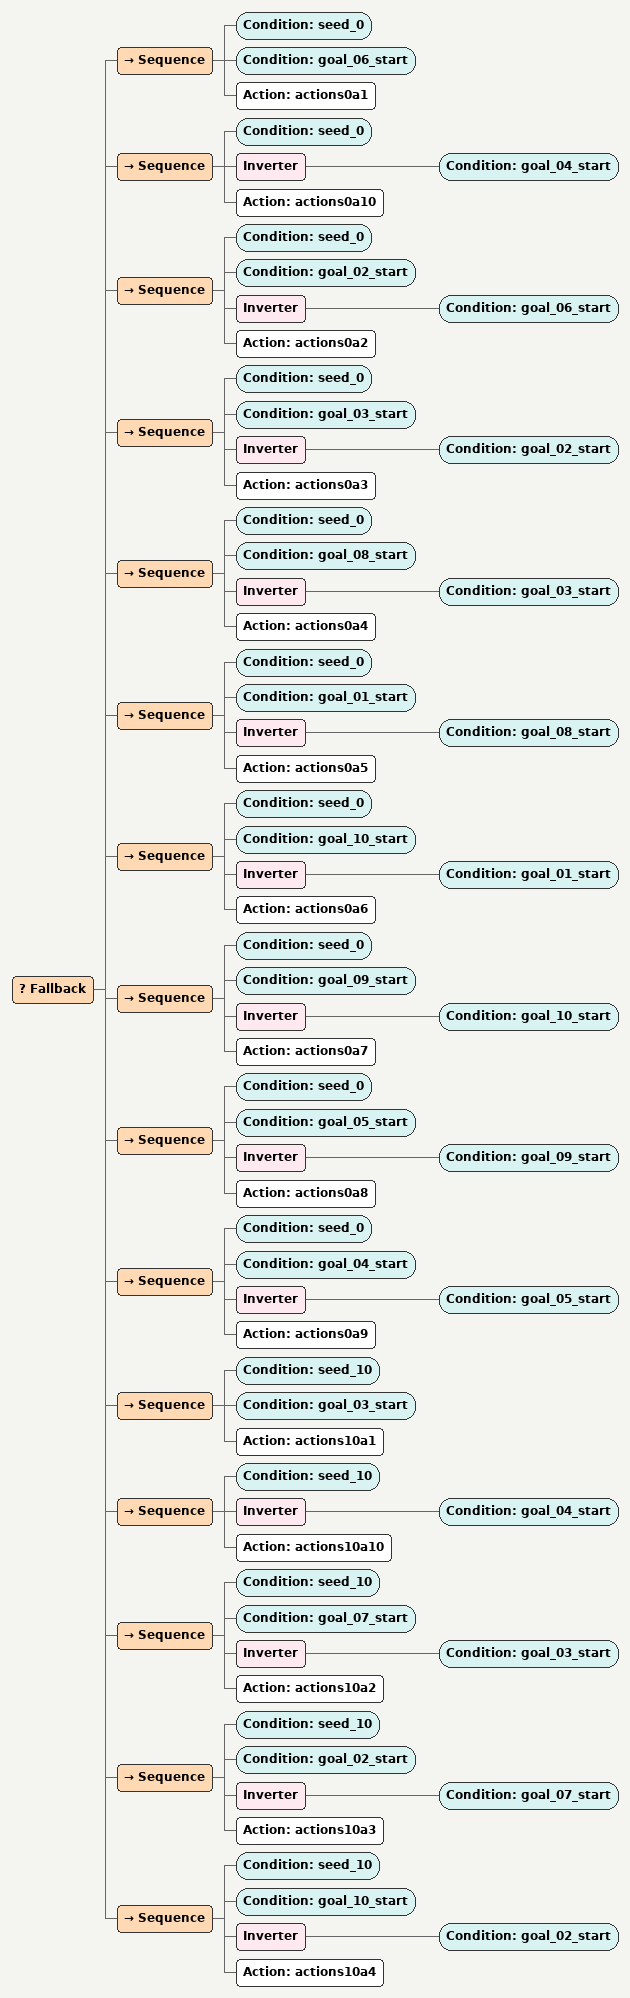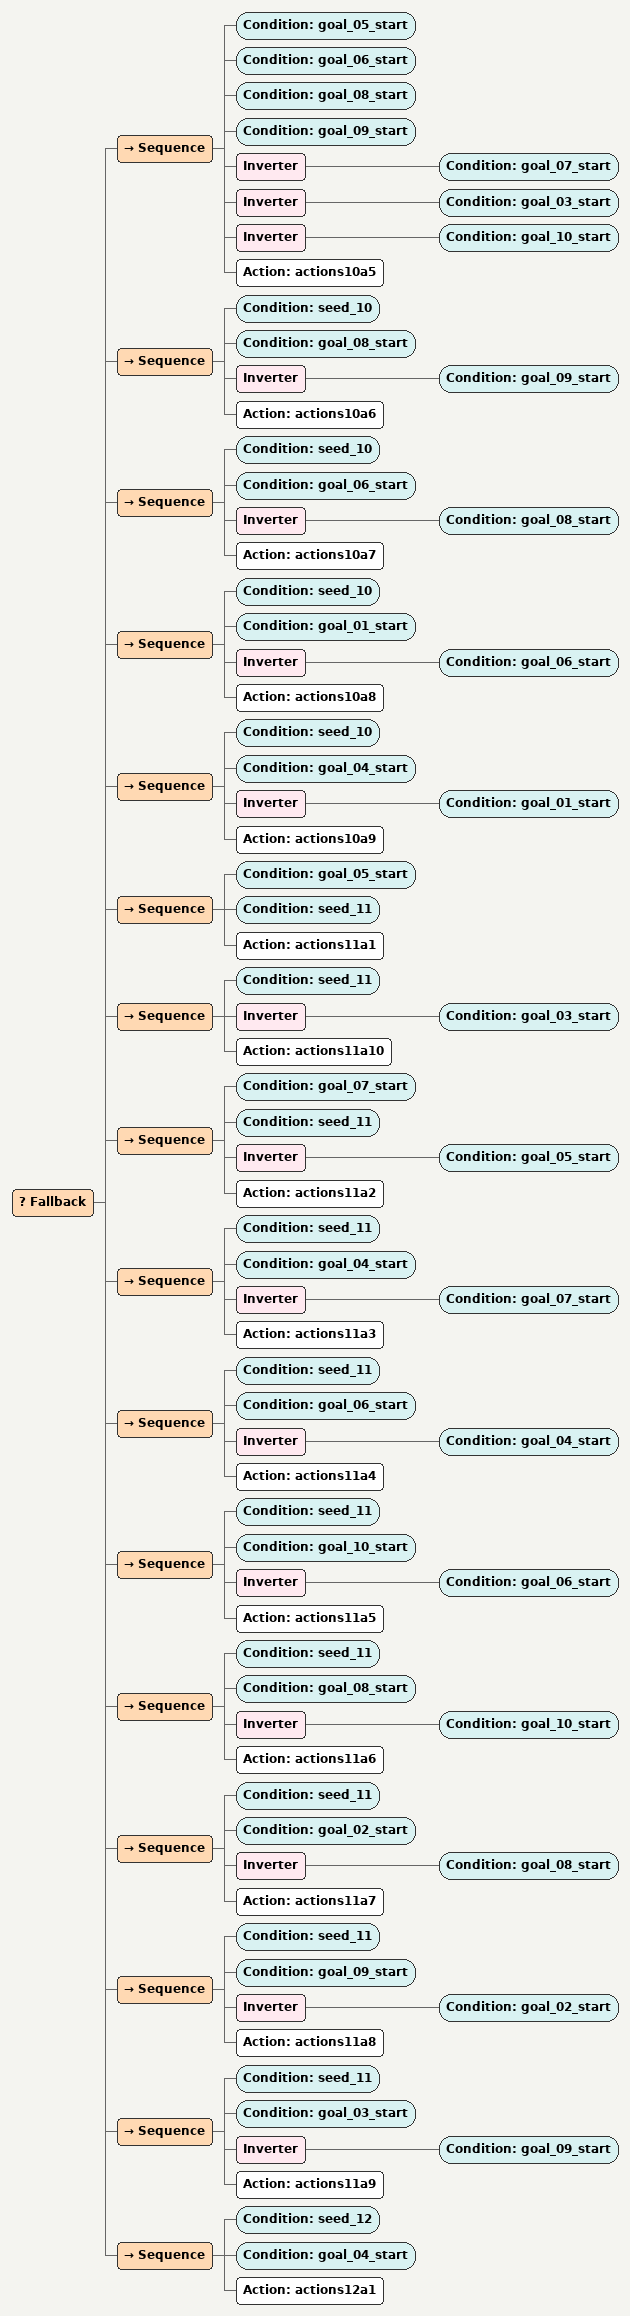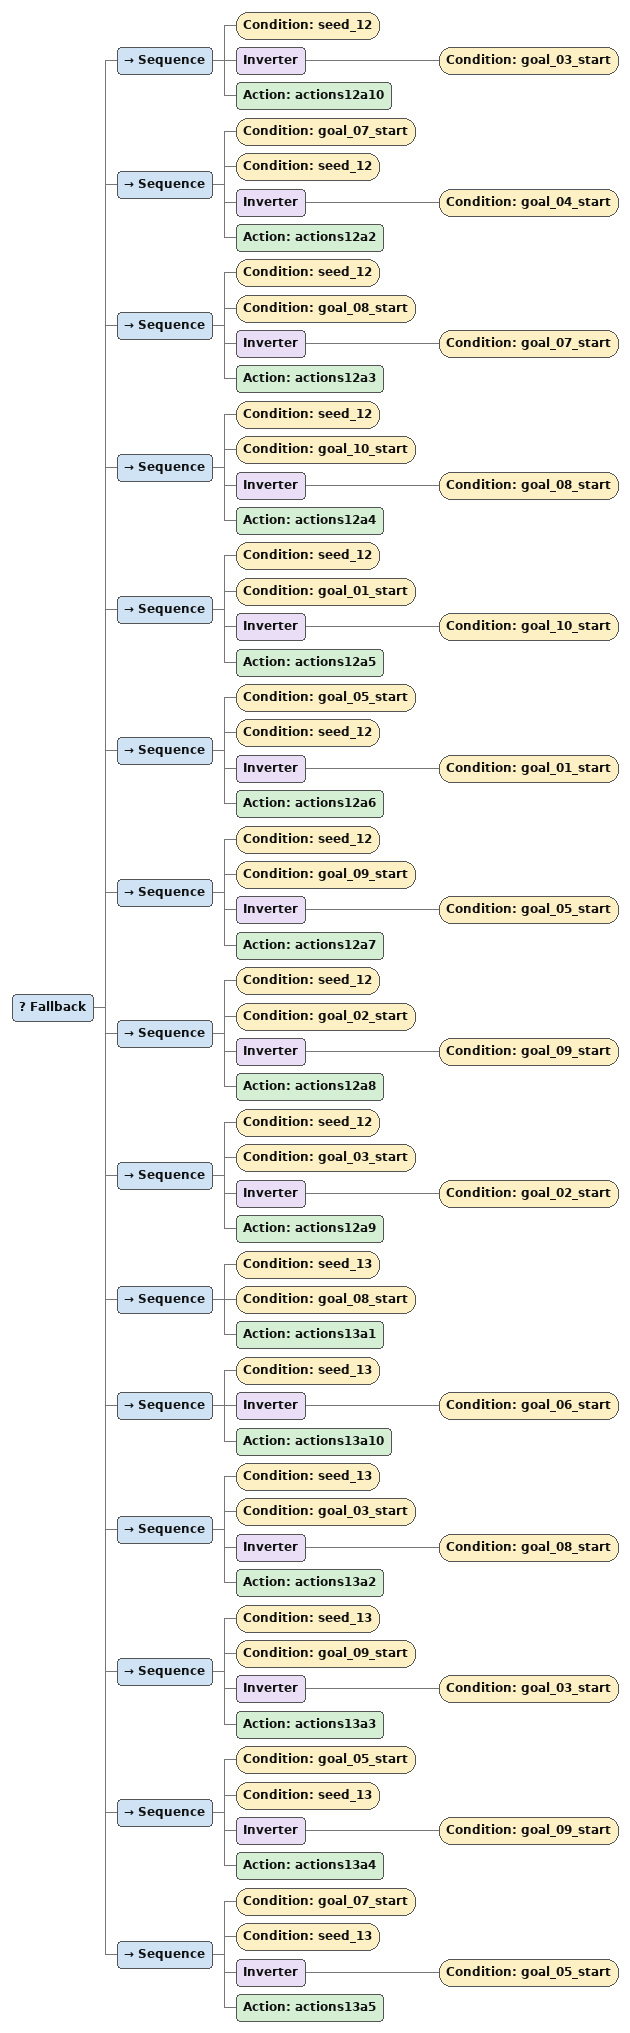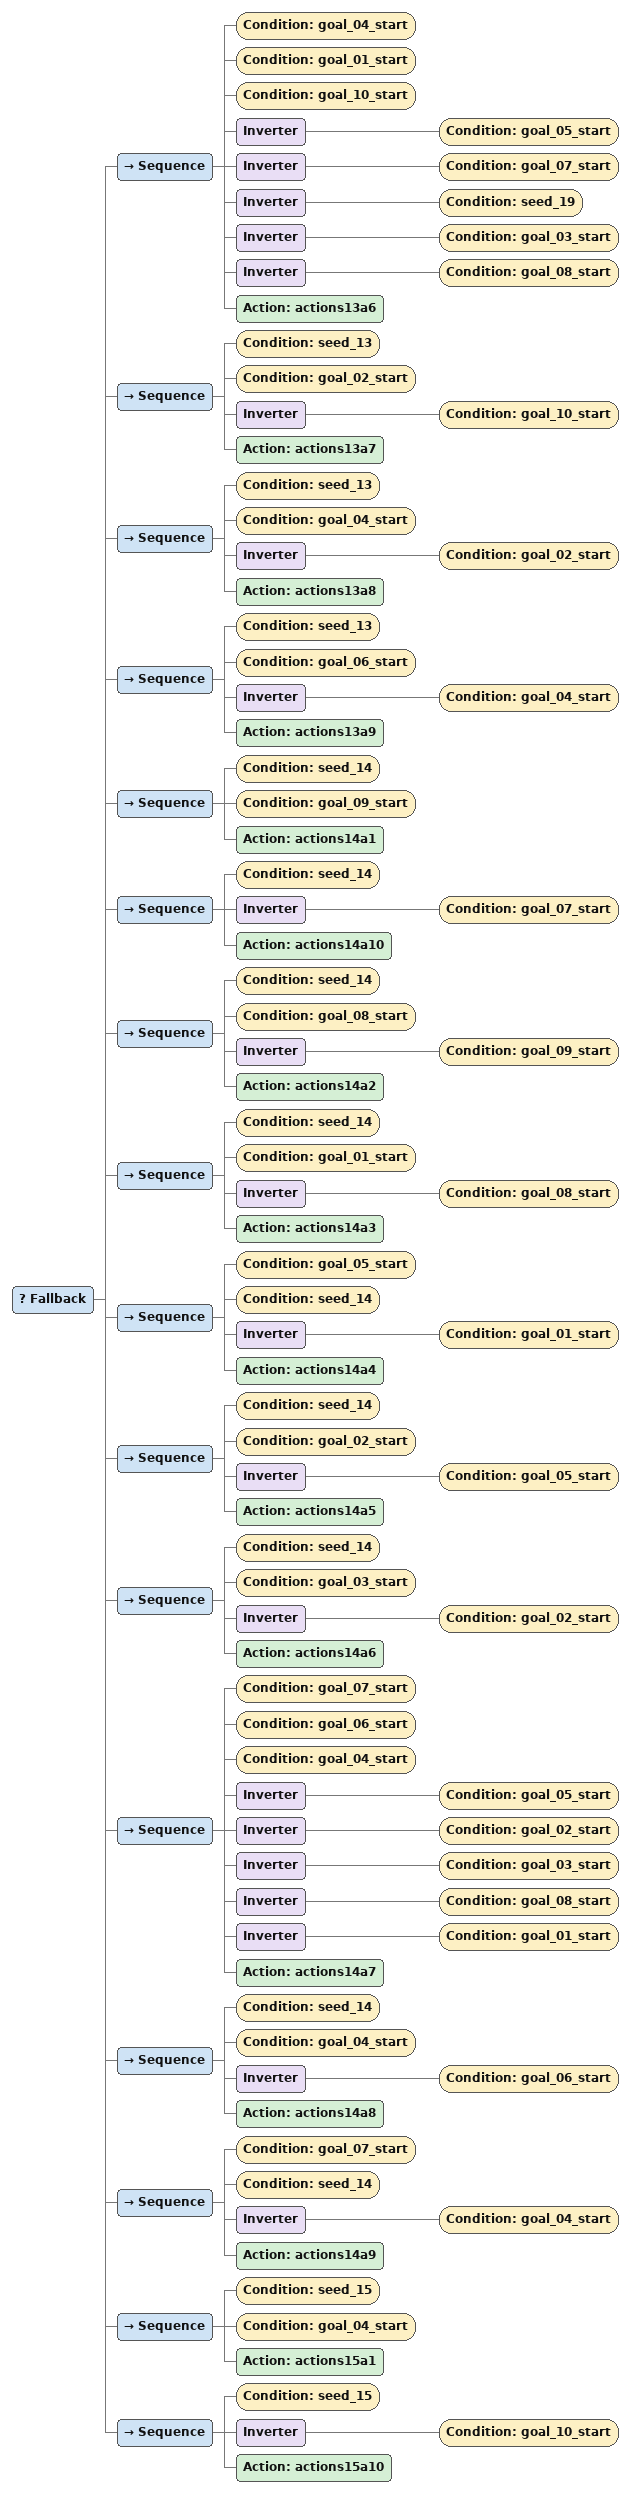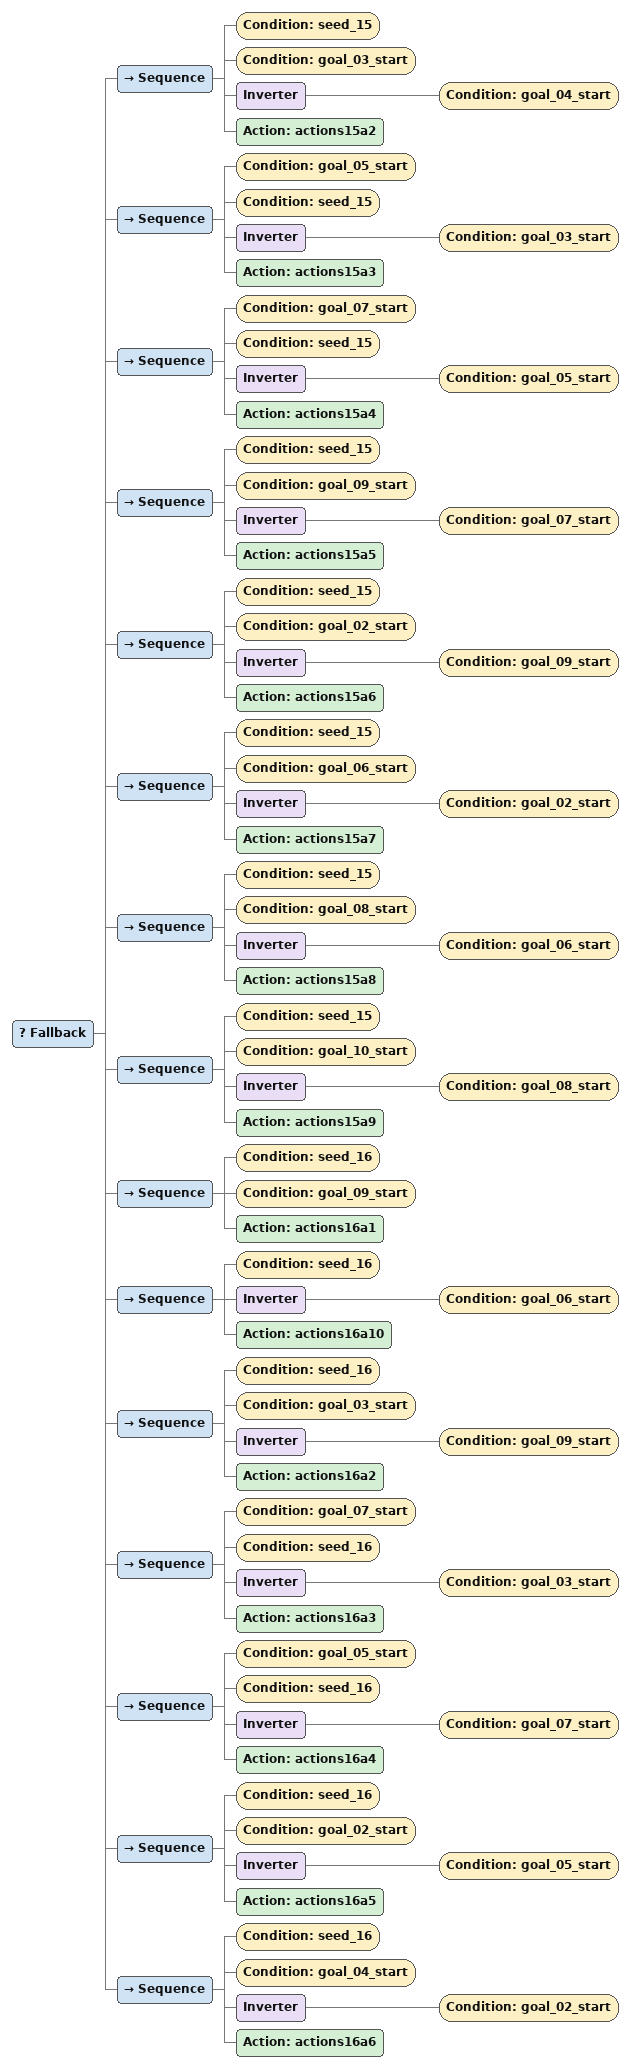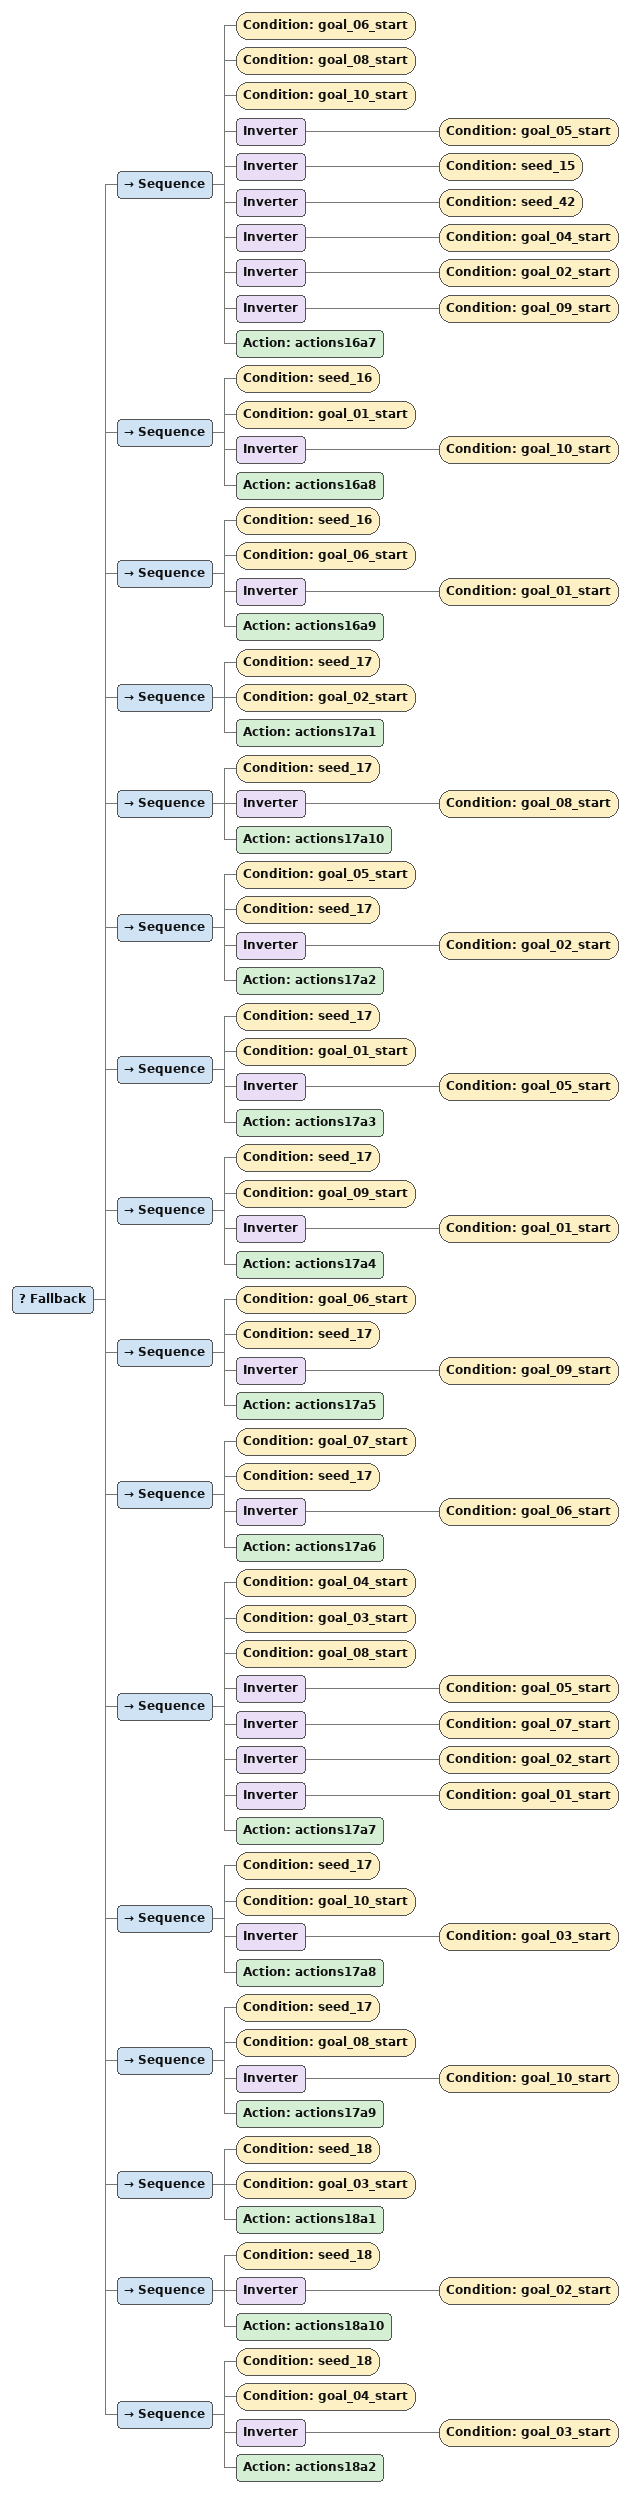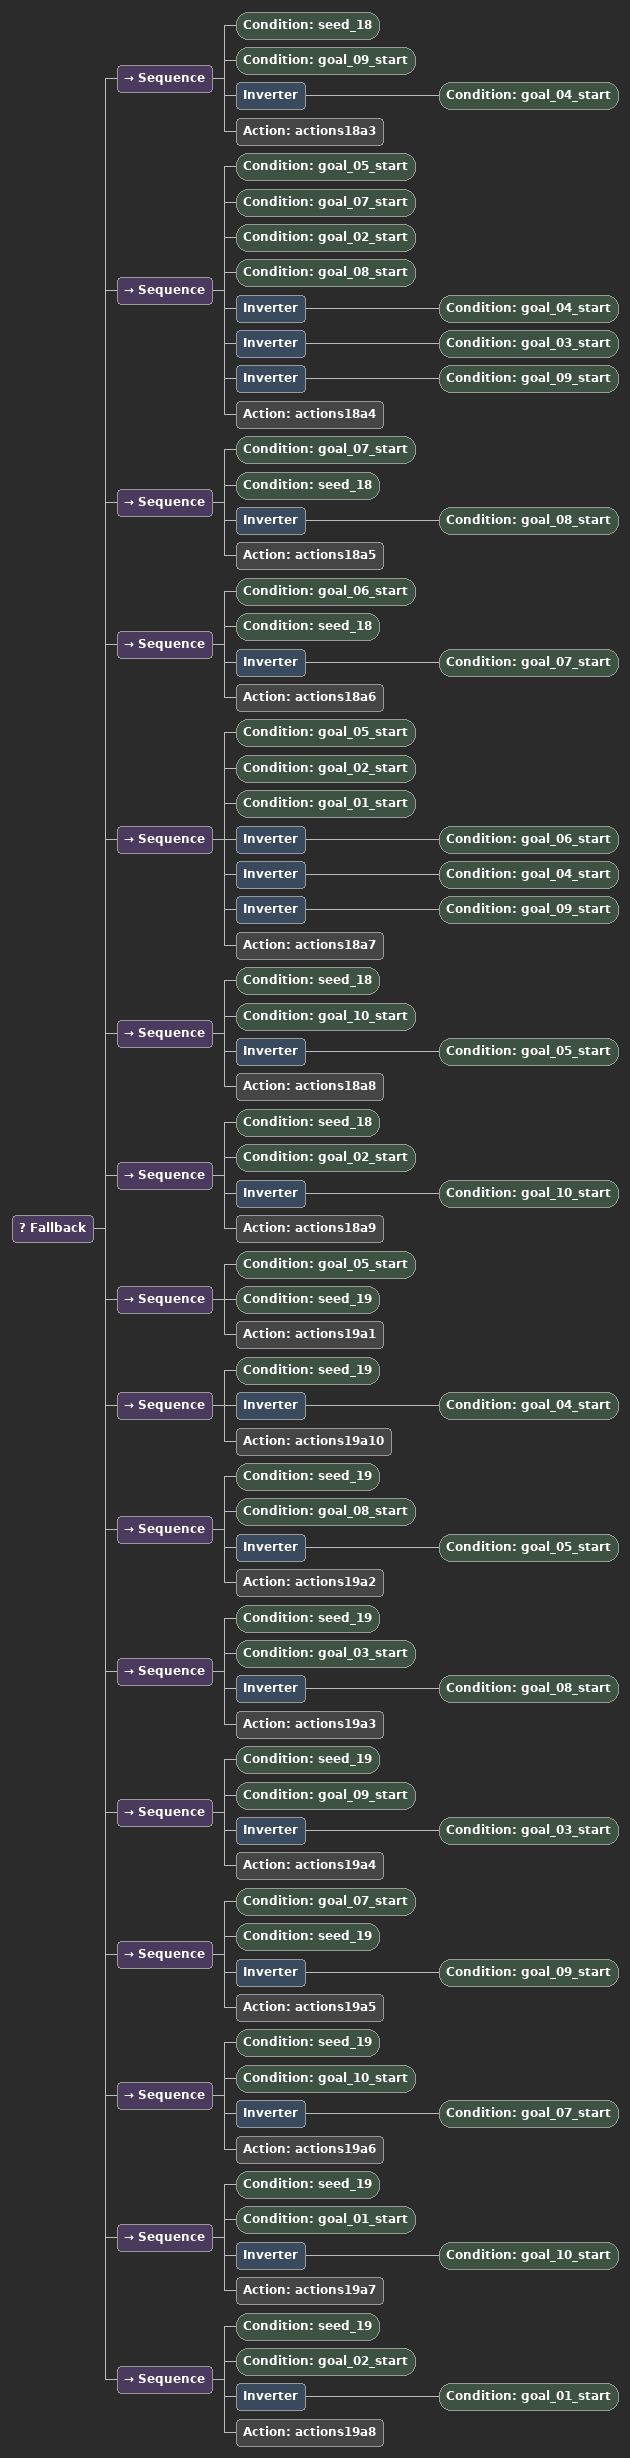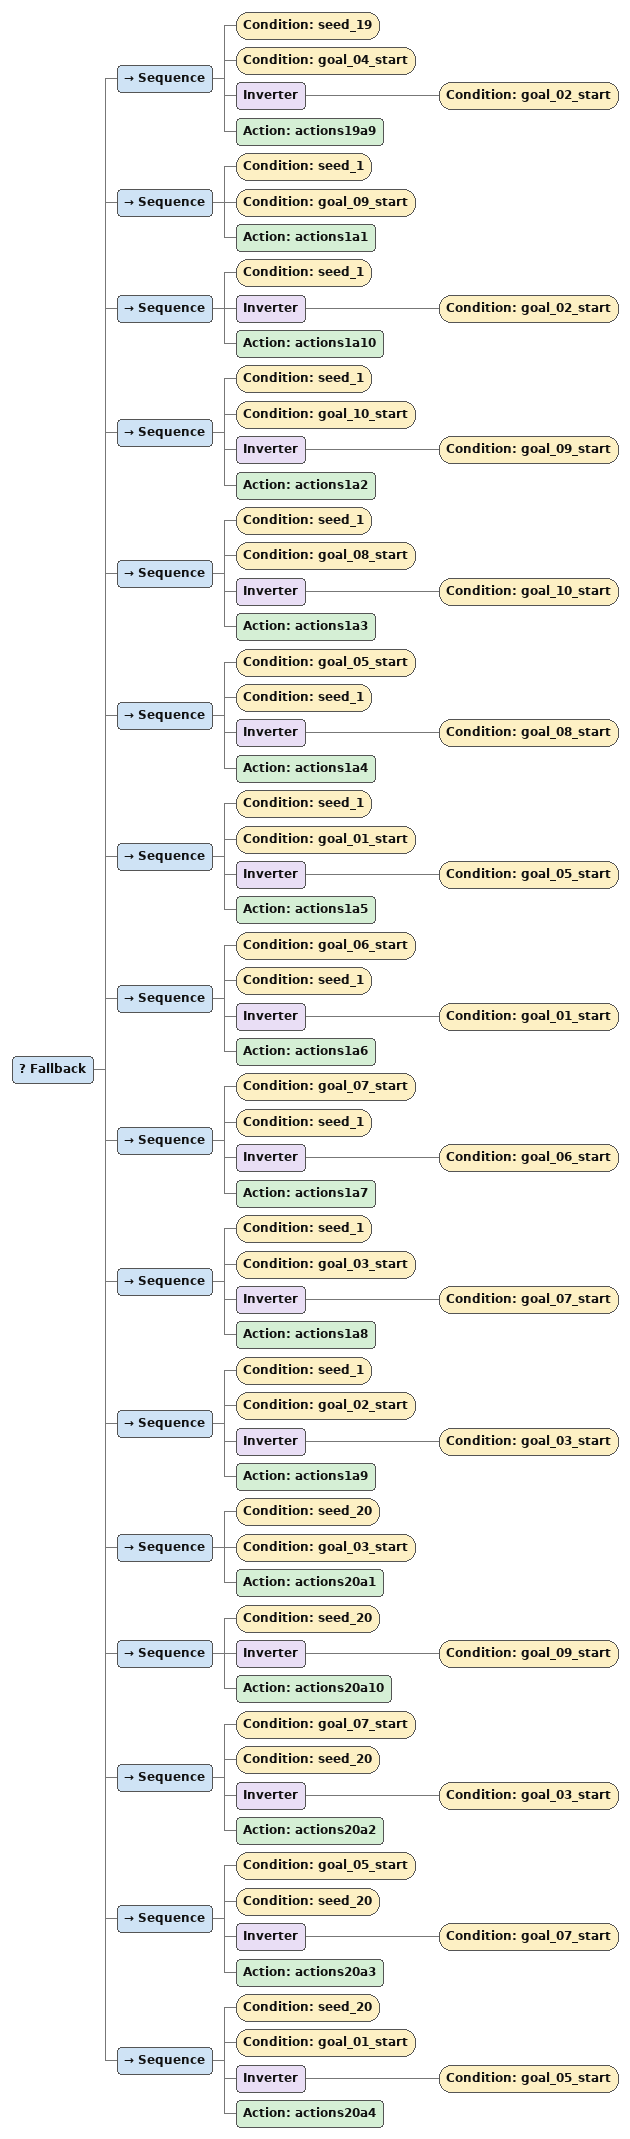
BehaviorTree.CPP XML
<Fallback>
      <Sequence>
        <Condition ID="seed_0"/>
        <Condition ID="goal_06_start"/>
        <Action ID="actions0a1"/>
      </Sequence>
      <Sequence>
        <Condition ID="seed_0"/>
        <Inverter>
          <Condition ID="goal_04_start"/>
        </Inverter>
        <Action ID="actions0a10"/>
      </Sequence>
      <Sequence>
        <Condition ID="seed_0"/>
        <Condition ID="goal_02_start"/>
        <Inverter>
          <Condition ID="goal_06_start"/>
        </Inverter>
        <Action ID="actions0a2"/>
      </Sequence>
      <Sequence>
        <Condition ID="seed_0"/>
        <Condition ID="goal_03_start"/>
        <Inverter>
          <Condition ID="goal_02_start"/>
        </Inverter>
        <Action ID="actions0a3"/>
      </Sequence>
      <Sequence>
        <Condition ID="seed_0"/>
        <Condition ID="goal_08_start"/>
        <Inverter>
          <Condition ID="goal_03_start"/>
        </Inverter>
        <Action ID="actions0a4"/>
      </Sequence>
      <Sequence>
        <Condition ID="seed_0"/>
        <Condition ID="goal_01_start"/>
        <Inverter>
          <Condition ID="goal_08_start"/>
        </Inverter>
        <Action ID="actions0a5"/>
      </Sequence>
      <Sequence>
        <Condition ID="seed_0"/>
        <Condition ID="goal_10_start"/>
        <Inverter>
          <Condition ID="goal_01_start"/>
        </Inverter>
        <Action ID="actions0a6"/>
      </Sequence>
      <Sequence>
        <Condition ID="seed_0"/>
        <Condition ID="goal_09_start"/>
        <Inverter>
          <Condition ID="goal_10_start"/>
        </Inverter>
        <Action ID="actions0a7"/>
      </Sequence>
      <Sequence>
        <Condition ID="seed_0"/>
        <Condition ID="goal_05_start"/>
        <Inverter>
          <Condition ID="goal_09_start"/>
        </Inverter>
        <Action ID="actions0a8"/>
      </Sequence>
      <Sequence>
        <Condition ID="seed_0"/>
        <Condition ID="goal_04_start"/>
        <Inverter>
          <Condition ID="goal_05_start"/>
        </Inverter>
        <Action ID="actions0a9"/>
      </Sequence>
      <Sequence>
        <Condition ID="seed_10"/>
        <Condition ID="goal_03_start"/>
        <Action ID="actions10a1"/>
      </Sequence>
      <Sequence>
        <Condition ID="seed_10"/>
        <Inverter>
          <Condition ID="goal_04_start"/>
        </Inverter>
        <Action ID="actions10a10"/>
      </Sequence>
      <Sequence>
        <Condition ID="seed_10"/>
        <Condition ID="goal_07_start"/>
        <Inverter>
          <Condition ID="goal_03_start"/>
        </Inverter>
        <Action ID="actions10a2"/>
      </Sequence>
      <Sequence>
        <Condition ID="seed_10"/>
        <Condition ID="goal_02_start"/>
        <Inverter>
          <Condition ID="goal_07_start"/>
        </Inverter>
        <Action ID="actions10a3"/>
      </Sequence>
      <Sequence>
        <Condition ID="seed_10"/>
        <Condition ID="goal_10_start"/>
        <Inverter>
          <Condition ID="goal_02_start"/>
        </Inverter>
        <Action ID="actions10a4"/>
      </Sequence>
</Fallback>

<Fallback>
      <Sequence>
        <Condition ID="goal_05_start"/>
        <Condition ID="goal_06_start"/>
        <Condition ID="goal_08_start"/>
        <Condition ID="goal_09_start"/>
        <Inverter>
          <Condition ID="goal_07_start"/>
        </Inverter>
        <Inverter>
          <Condition ID="goal_03_start"/>
        </Inverter>
        <Inverter>
          <Condition ID="goal_10_start"/>
        </Inverter>
        <Action ID="actions10a5"/>
      </Sequence>
      <Sequence>
        <Condition ID="seed_10"/>
        <Condition ID="goal_08_start"/>
        <Inverter>
          <Condition ID="goal_09_start"/>
        </Inverter>
        <Action ID="actions10a6"/>
      </Sequence>
      <Sequence>
        <Condition ID="seed_10"/>
        <Condition ID="goal_06_start"/>
        <Inverter>
          <Condition ID="goal_08_start"/>
        </Inverter>
        <Action ID="actions10a7"/>
      </Sequence>
      <Sequence>
        <Condition ID="seed_10"/>
        <Condition ID="goal_01_start"/>
        <Inverter>
          <Condition ID="goal_06_start"/>
        </Inverter>
        <Action ID="actions10a8"/>
      </Sequence>
      <Sequence>
        <Condition ID="seed_10"/>
        <Condition ID="goal_04_start"/>
        <Inverter>
          <Condition ID="goal_01_start"/>
        </Inverter>
        <Action ID="actions10a9"/>
      </Sequence>
      <Sequence>
        <Condition ID="goal_05_start"/>
        <Condition ID="seed_11"/>
        <Action ID="actions11a1"/>
      </Sequence>
      <Sequence>
        <Condition ID="seed_11"/>
        <Inverter>
          <Condition ID="goal_03_start"/>
        </Inverter>
        <Action ID="actions11a10"/>
      </Sequence>
      <Sequence>
        <Condition ID="goal_07_start"/>
        <Condition ID="seed_11"/>
        <Inverter>
          <Condition ID="goal_05_start"/>
        </Inverter>
        <Action ID="actions11a2"/>
      </Sequence>
      <Sequence>
        <Condition ID="seed_11"/>
        <Condition ID="goal_04_start"/>
        <Inverter>
          <Condition ID="goal_07_start"/>
        </Inverter>
        <Action ID="actions11a3"/>
      </Sequence>
      <Sequence>
        <Condition ID="seed_11"/>
        <Condition ID="goal_06_start"/>
        <Inverter>
          <Condition ID="goal_04_start"/>
        </Inverter>
        <Action ID="actions11a4"/>
      </Sequence>
      <Sequence>
        <Condition ID="seed_11"/>
        <Condition ID="goal_10_start"/>
        <Inverter>
          <Condition ID="goal_06_start"/>
        </Inverter>
        <Action ID="actions11a5"/>
      </Sequence>
      <Sequence>
        <Condition ID="seed_11"/>
        <Condition ID="goal_08_start"/>
        <Inverter>
          <Condition ID="goal_10_start"/>
        </Inverter>
        <Action ID="actions11a6"/>
      </Sequence>
      <Sequence>
        <Condition ID="seed_11"/>
        <Condition ID="goal_02_start"/>
        <Inverter>
          <Condition ID="goal_08_start"/>
        </Inverter>
        <Action ID="actions11a7"/>
      </Sequence>
      <Sequence>
        <Condition ID="seed_11"/>
        <Condition ID="goal_09_start"/>
        <Inverter>
          <Condition ID="goal_02_start"/>
        </Inverter>
        <Action ID="actions11a8"/>
      </Sequence>
      <Sequence>
        <Condition ID="seed_11"/>
        <Condition ID="goal_03_start"/>
        <Inverter>
          <Condition ID="goal_09_start"/>
        </Inverter>
        <Action ID="actions11a9"/>
      </Sequence>
      <Sequence>
        <Condition ID="seed_12"/>
        <Condition ID="goal_04_start"/>
        <Action ID="actions12a1"/>
      </Sequence>
</Fallback>

<Fallback>
      <Sequence>
        <Condition ID="seed_12"/>
        <Inverter>
          <Condition ID="goal_03_start"/>
        </Inverter>
        <Action ID="actions12a10"/>
      </Sequence>
      <Sequence>
        <Condition ID="goal_07_start"/>
        <Condition ID="seed_12"/>
        <Inverter>
          <Condition ID="goal_04_start"/>
        </Inverter>
        <Action ID="actions12a2"/>
      </Sequence>
      <Sequence>
        <Condition ID="seed_12"/>
        <Condition ID="goal_08_start"/>
        <Inverter>
          <Condition ID="goal_07_start"/>
        </Inverter>
        <Action ID="actions12a3"/>
      </Sequence>
      <Sequence>
        <Condition ID="seed_12"/>
        <Condition ID="goal_10_start"/>
        <Inverter>
          <Condition ID="goal_08_start"/>
        </Inverter>
        <Action ID="actions12a4"/>
      </Sequence>
      <Sequence>
        <Condition ID="seed_12"/>
        <Condition ID="goal_01_start"/>
        <Inverter>
          <Condition ID="goal_10_start"/>
        </Inverter>
        <Action ID="actions12a5"/>
      </Sequence>
      <Sequence>
        <Condition ID="goal_05_start"/>
        <Condition ID="seed_12"/>
        <Inverter>
          <Condition ID="goal_01_start"/>
        </Inverter>
        <Action ID="actions12a6"/>
      </Sequence>
      <Sequence>
        <Condition ID="seed_12"/>
        <Condition ID="goal_09_start"/>
        <Inverter>
          <Condition ID="goal_05_start"/>
        </Inverter>
        <Action ID="actions12a7"/>
      </Sequence>
      <Sequence>
        <Condition ID="seed_12"/>
        <Condition ID="goal_02_start"/>
        <Inverter>
          <Condition ID="goal_09_start"/>
        </Inverter>
        <Action ID="actions12a8"/>
      </Sequence>
      <Sequence>
        <Condition ID="seed_12"/>
        <Condition ID="goal_03_start"/>
        <Inverter>
          <Condition ID="goal_02_start"/>
        </Inverter>
        <Action ID="actions12a9"/>
      </Sequence>
      <Sequence>
        <Condition ID="seed_13"/>
        <Condition ID="goal_08_start"/>
        <Action ID="actions13a1"/>
      </Sequence>
      <Sequence>
        <Condition ID="seed_13"/>
        <Inverter>
          <Condition ID="goal_06_start"/>
        </Inverter>
        <Action ID="actions13a10"/>
      </Sequence>
      <Sequence>
        <Condition ID="seed_13"/>
        <Condition ID="goal_03_start"/>
        <Inverter>
          <Condition ID="goal_08_start"/>
        </Inverter>
        <Action ID="actions13a2"/>
      </Sequence>
      <Sequence>
        <Condition ID="seed_13"/>
        <Condition ID="goal_09_start"/>
        <Inverter>
          <Condition ID="goal_03_start"/>
        </Inverter>
        <Action ID="actions13a3"/>
      </Sequence>
      <Sequence>
        <Condition ID="goal_05_start"/>
        <Condition ID="seed_13"/>
        <Inverter>
          <Condition ID="goal_09_start"/>
        </Inverter>
        <Action ID="actions13a4"/>
      </Sequence>
      <Sequence>
        <Condition ID="goal_07_start"/>
        <Condition ID="seed_13"/>
        <Inverter>
          <Condition ID="goal_05_start"/>
        </Inverter>
        <Action ID="actions13a5"/>
      </Sequence>
</Fallback>

<Fallback>
      <Sequence>
        <Condition ID="goal_04_start"/>
        <Condition ID="goal_01_start"/>
        <Condition ID="goal_10_start"/>
        <Inverter>
          <Condition ID="goal_05_start"/>
        </Inverter>
        <Inverter>
          <Condition ID="goal_07_start"/>
        </Inverter>
        <Inverter>
          <Condition ID="seed_19"/>
        </Inverter>
        <Inverter>
          <Condition ID="goal_03_start"/>
        </Inverter>
        <Inverter>
          <Condition ID="goal_08_start"/>
        </Inverter>
        <Action ID="actions13a6"/>
      </Sequence>
      <Sequence>
        <Condition ID="seed_13"/>
        <Condition ID="goal_02_start"/>
        <Inverter>
          <Condition ID="goal_10_start"/>
        </Inverter>
        <Action ID="actions13a7"/>
      </Sequence>
      <Sequence>
        <Condition ID="seed_13"/>
        <Condition ID="goal_04_start"/>
        <Inverter>
          <Condition ID="goal_02_start"/>
        </Inverter>
        <Action ID="actions13a8"/>
      </Sequence>
      <Sequence>
        <Condition ID="seed_13"/>
        <Condition ID="goal_06_start"/>
        <Inverter>
          <Condition ID="goal_04_start"/>
        </Inverter>
        <Action ID="actions13a9"/>
      </Sequence>
      <Sequence>
        <Condition ID="seed_14"/>
        <Condition ID="goal_09_start"/>
        <Action ID="actions14a1"/>
      </Sequence>
      <Sequence>
        <Condition ID="seed_14"/>
        <Inverter>
          <Condition ID="goal_07_start"/>
        </Inverter>
        <Action ID="actions14a10"/>
      </Sequence>
      <Sequence>
        <Condition ID="seed_14"/>
        <Condition ID="goal_08_start"/>
        <Inverter>
          <Condition ID="goal_09_start"/>
        </Inverter>
        <Action ID="actions14a2"/>
      </Sequence>
      <Sequence>
        <Condition ID="seed_14"/>
        <Condition ID="goal_01_start"/>
        <Inverter>
          <Condition ID="goal_08_start"/>
        </Inverter>
        <Action ID="actions14a3"/>
      </Sequence>
      <Sequence>
        <Condition ID="goal_05_start"/>
        <Condition ID="seed_14"/>
        <Inverter>
          <Condition ID="goal_01_start"/>
        </Inverter>
        <Action ID="actions14a4"/>
      </Sequence>
      <Sequence>
        <Condition ID="seed_14"/>
        <Condition ID="goal_02_start"/>
        <Inverter>
          <Condition ID="goal_05_start"/>
        </Inverter>
        <Action ID="actions14a5"/>
      </Sequence>
      <Sequence>
        <Condition ID="seed_14"/>
        <Condition ID="goal_03_start"/>
        <Inverter>
          <Condition ID="goal_02_start"/>
        </Inverter>
        <Action ID="actions14a6"/>
      </Sequence>
      <Sequence>
        <Condition ID="goal_07_start"/>
        <Condition ID="goal_06_start"/>
        <Condition ID="goal_04_start"/>
        <Inverter>
          <Condition ID="goal_05_start"/>
        </Inverter>
        <Inverter>
          <Condition ID="goal_02_start"/>
        </Inverter>
        <Inverter>
          <Condition ID="goal_03_start"/>
        </Inverter>
        <Inverter>
          <Condition ID="goal_08_start"/>
        </Inverter>
        <Inverter>
          <Condition ID="goal_01_start"/>
        </Inverter>
        <Action ID="actions14a7"/>
      </Sequence>
      <Sequence>
        <Condition ID="seed_14"/>
        <Condition ID="goal_04_start"/>
        <Inverter>
          <Condition ID="goal_06_start"/>
        </Inverter>
        <Action ID="actions14a8"/>
      </Sequence>
      <Sequence>
        <Condition ID="goal_07_start"/>
        <Condition ID="seed_14"/>
        <Inverter>
          <Condition ID="goal_04_start"/>
        </Inverter>
        <Action ID="actions14a9"/>
      </Sequence>
      <Sequence>
        <Condition ID="seed_15"/>
        <Condition ID="goal_04_start"/>
        <Action ID="actions15a1"/>
      </Sequence>
      <Sequence>
        <Condition ID="seed_15"/>
        <Inverter>
          <Condition ID="goal_10_start"/>
        </Inverter>
        <Action ID="actions15a10"/>
      </Sequence>
</Fallback>

<Fallback>
      <Sequence>
        <Condition ID="seed_15"/>
        <Condition ID="goal_03_start"/>
        <Inverter>
          <Condition ID="goal_04_start"/>
        </Inverter>
        <Action ID="actions15a2"/>
      </Sequence>
      <Sequence>
        <Condition ID="goal_05_start"/>
        <Condition ID="seed_15"/>
        <Inverter>
          <Condition ID="goal_03_start"/>
        </Inverter>
        <Action ID="actions15a3"/>
      </Sequence>
      <Sequence>
        <Condition ID="goal_07_start"/>
        <Condition ID="seed_15"/>
        <Inverter>
          <Condition ID="goal_05_start"/>
        </Inverter>
        <Action ID="actions15a4"/>
      </Sequence>
      <Sequence>
        <Condition ID="seed_15"/>
        <Condition ID="goal_09_start"/>
        <Inverter>
          <Condition ID="goal_07_start"/>
        </Inverter>
        <Action ID="actions15a5"/>
      </Sequence>
      <Sequence>
        <Condition ID="seed_15"/>
        <Condition ID="goal_02_start"/>
        <Inverter>
          <Condition ID="goal_09_start"/>
        </Inverter>
        <Action ID="actions15a6"/>
      </Sequence>
      <Sequence>
        <Condition ID="seed_15"/>
        <Condition ID="goal_06_start"/>
        <Inverter>
          <Condition ID="goal_02_start"/>
        </Inverter>
        <Action ID="actions15a7"/>
      </Sequence>
      <Sequence>
        <Condition ID="seed_15"/>
        <Condition ID="goal_08_start"/>
        <Inverter>
          <Condition ID="goal_06_start"/>
        </Inverter>
        <Action ID="actions15a8"/>
      </Sequence>
      <Sequence>
        <Condition ID="seed_15"/>
        <Condition ID="goal_10_start"/>
        <Inverter>
          <Condition ID="goal_08_start"/>
        </Inverter>
        <Action ID="actions15a9"/>
      </Sequence>
      <Sequence>
        <Condition ID="seed_16"/>
        <Condition ID="goal_09_start"/>
        <Action ID="actions16a1"/>
      </Sequence>
      <Sequence>
        <Condition ID="seed_16"/>
        <Inverter>
          <Condition ID="goal_06_start"/>
        </Inverter>
        <Action ID="actions16a10"/>
      </Sequence>
      <Sequence>
        <Condition ID="seed_16"/>
        <Condition ID="goal_03_start"/>
        <Inverter>
          <Condition ID="goal_09_start"/>
        </Inverter>
        <Action ID="actions16a2"/>
      </Sequence>
      <Sequence>
        <Condition ID="goal_07_start"/>
        <Condition ID="seed_16"/>
        <Inverter>
          <Condition ID="goal_03_start"/>
        </Inverter>
        <Action ID="actions16a3"/>
      </Sequence>
      <Sequence>
        <Condition ID="goal_05_start"/>
        <Condition ID="seed_16"/>
        <Inverter>
          <Condition ID="goal_07_start"/>
        </Inverter>
        <Action ID="actions16a4"/>
      </Sequence>
      <Sequence>
        <Condition ID="seed_16"/>
        <Condition ID="goal_02_start"/>
        <Inverter>
          <Condition ID="goal_05_start"/>
        </Inverter>
        <Action ID="actions16a5"/>
      </Sequence>
      <Sequence>
        <Condition ID="seed_16"/>
        <Condition ID="goal_04_start"/>
        <Inverter>
          <Condition ID="goal_02_start"/>
        </Inverter>
        <Action ID="actions16a6"/>
      </Sequence>
</Fallback>

<Fallback>
      <Sequence>
        <Condition ID="goal_06_start"/>
        <Condition ID="goal_08_start"/>
        <Condition ID="goal_10_start"/>
        <Inverter>
          <Condition ID="goal_05_start"/>
        </Inverter>
        <Inverter>
          <Condition ID="seed_15"/>
        </Inverter>
        <Inverter>
          <Condition ID="seed_42"/>
        </Inverter>
        <Inverter>
          <Condition ID="goal_04_start"/>
        </Inverter>
        <Inverter>
          <Condition ID="goal_02_start"/>
        </Inverter>
        <Inverter>
          <Condition ID="goal_09_start"/>
        </Inverter>
        <Action ID="actions16a7"/>
      </Sequence>
      <Sequence>
        <Condition ID="seed_16"/>
        <Condition ID="goal_01_start"/>
        <Inverter>
          <Condition ID="goal_10_start"/>
        </Inverter>
        <Action ID="actions16a8"/>
      </Sequence>
      <Sequence>
        <Condition ID="seed_16"/>
        <Condition ID="goal_06_start"/>
        <Inverter>
          <Condition ID="goal_01_start"/>
        </Inverter>
        <Action ID="actions16a9"/>
      </Sequence>
      <Sequence>
        <Condition ID="seed_17"/>
        <Condition ID="goal_02_start"/>
        <Action ID="actions17a1"/>
      </Sequence>
      <Sequence>
        <Condition ID="seed_17"/>
        <Inverter>
          <Condition ID="goal_08_start"/>
        </Inverter>
        <Action ID="actions17a10"/>
      </Sequence>
      <Sequence>
        <Condition ID="goal_05_start"/>
        <Condition ID="seed_17"/>
        <Inverter>
          <Condition ID="goal_02_start"/>
        </Inverter>
        <Action ID="actions17a2"/>
      </Sequence>
      <Sequence>
        <Condition ID="seed_17"/>
        <Condition ID="goal_01_start"/>
        <Inverter>
          <Condition ID="goal_05_start"/>
        </Inverter>
        <Action ID="actions17a3"/>
      </Sequence>
      <Sequence>
        <Condition ID="seed_17"/>
        <Condition ID="goal_09_start"/>
        <Inverter>
          <Condition ID="goal_01_start"/>
        </Inverter>
        <Action ID="actions17a4"/>
      </Sequence>
      <Sequence>
        <Condition ID="goal_06_start"/>
        <Condition ID="seed_17"/>
        <Inverter>
          <Condition ID="goal_09_start"/>
        </Inverter>
        <Action ID="actions17a5"/>
      </Sequence>
      <Sequence>
        <Condition ID="goal_07_start"/>
        <Condition ID="seed_17"/>
        <Inverter>
          <Condition ID="goal_06_start"/>
        </Inverter>
        <Action ID="actions17a6"/>
      </Sequence>
      <Sequence>
        <Condition ID="goal_04_start"/>
        <Condition ID="goal_03_start"/>
        <Condition ID="goal_08_start"/>
        <Inverter>
          <Condition ID="goal_05_start"/>
        </Inverter>
        <Inverter>
          <Condition ID="goal_07_start"/>
        </Inverter>
        <Inverter>
          <Condition ID="goal_02_start"/>
        </Inverter>
        <Inverter>
          <Condition ID="goal_01_start"/>
        </Inverter>
        <Action ID="actions17a7"/>
      </Sequence>
      <Sequence>
        <Condition ID="seed_17"/>
        <Condition ID="goal_10_start"/>
        <Inverter>
          <Condition ID="goal_03_start"/>
        </Inverter>
        <Action ID="actions17a8"/>
      </Sequence>
      <Sequence>
        <Condition ID="seed_17"/>
        <Condition ID="goal_08_start"/>
        <Inverter>
          <Condition ID="goal_10_start"/>
        </Inverter>
        <Action ID="actions17a9"/>
      </Sequence>
      <Sequence>
        <Condition ID="seed_18"/>
        <Condition ID="goal_03_start"/>
        <Action ID="actions18a1"/>
      </Sequence>
      <Sequence>
        <Condition ID="seed_18"/>
        <Inverter>
          <Condition ID="goal_02_start"/>
        </Inverter>
        <Action ID="actions18a10"/>
      </Sequence>
      <Sequence>
        <Condition ID="seed_18"/>
        <Condition ID="goal_04_start"/>
        <Inverter>
          <Condition ID="goal_03_start"/>
        </Inverter>
        <Action ID="actions18a2"/>
      </Sequence>
</Fallback>

<Fallback>
      <Sequence>
        <Condition ID="seed_18"/>
        <Condition ID="goal_09_start"/>
        <Inverter>
          <Condition ID="goal_04_start"/>
        </Inverter>
        <Action ID="actions18a3"/>
      </Sequence>
      <Sequence>
        <Condition ID="goal_05_start"/>
        <Condition ID="goal_07_start"/>
        <Condition ID="goal_02_start"/>
        <Condition ID="goal_08_start"/>
        <Inverter>
          <Condition ID="goal_04_start"/>
        </Inverter>
        <Inverter>
          <Condition ID="goal_03_start"/>
        </Inverter>
        <Inverter>
          <Condition ID="goal_09_start"/>
        </Inverter>
        <Action ID="actions18a4"/>
      </Sequence>
      <Sequence>
        <Condition ID="goal_07_start"/>
        <Condition ID="seed_18"/>
        <Inverter>
          <Condition ID="goal_08_start"/>
        </Inverter>
        <Action ID="actions18a5"/>
      </Sequence>
      <Sequence>
        <Condition ID="goal_06_start"/>
        <Condition ID="seed_18"/>
        <Inverter>
          <Condition ID="goal_07_start"/>
        </Inverter>
        <Action ID="actions18a6"/>
      </Sequence>
      <Sequence>
        <Condition ID="goal_05_start"/>
        <Condition ID="goal_02_start"/>
        <Condition ID="goal_01_start"/>
        <Inverter>
          <Condition ID="goal_06_start"/>
        </Inverter>
        <Inverter>
          <Condition ID="goal_04_start"/>
        </Inverter>
        <Inverter>
          <Condition ID="goal_09_start"/>
        </Inverter>
        <Action ID="actions18a7"/>
      </Sequence>
      <Sequence>
        <Condition ID="seed_18"/>
        <Condition ID="goal_10_start"/>
        <Inverter>
          <Condition ID="goal_05_start"/>
        </Inverter>
        <Action ID="actions18a8"/>
      </Sequence>
      <Sequence>
        <Condition ID="seed_18"/>
        <Condition ID="goal_02_start"/>
        <Inverter>
          <Condition ID="goal_10_start"/>
        </Inverter>
        <Action ID="actions18a9"/>
      </Sequence>
      <Sequence>
        <Condition ID="goal_05_start"/>
        <Condition ID="seed_19"/>
        <Action ID="actions19a1"/>
      </Sequence>
      <Sequence>
        <Condition ID="seed_19"/>
        <Inverter>
          <Condition ID="goal_04_start"/>
        </Inverter>
        <Action ID="actions19a10"/>
      </Sequence>
      <Sequence>
        <Condition ID="seed_19"/>
        <Condition ID="goal_08_start"/>
        <Inverter>
          <Condition ID="goal_05_start"/>
        </Inverter>
        <Action ID="actions19a2"/>
      </Sequence>
      <Sequence>
        <Condition ID="seed_19"/>
        <Condition ID="goal_03_start"/>
        <Inverter>
          <Condition ID="goal_08_start"/>
        </Inverter>
        <Action ID="actions19a3"/>
      </Sequence>
      <Sequence>
        <Condition ID="seed_19"/>
        <Condition ID="goal_09_start"/>
        <Inverter>
          <Condition ID="goal_03_start"/>
        </Inverter>
        <Action ID="actions19a4"/>
      </Sequence>
      <Sequence>
        <Condition ID="goal_07_start"/>
        <Condition ID="seed_19"/>
        <Inverter>
          <Condition ID="goal_09_start"/>
        </Inverter>
        <Action ID="actions19a5"/>
      </Sequence>
      <Sequence>
        <Condition ID="seed_19"/>
        <Condition ID="goal_10_start"/>
        <Inverter>
          <Condition ID="goal_07_start"/>
        </Inverter>
        <Action ID="actions19a6"/>
      </Sequence>
      <Sequence>
        <Condition ID="seed_19"/>
        <Condition ID="goal_01_start"/>
        <Inverter>
          <Condition ID="goal_10_start"/>
        </Inverter>
        <Action ID="actions19a7"/>
      </Sequence>
      <Sequence>
        <Condition ID="seed_19"/>
        <Condition ID="goal_02_start"/>
        <Inverter>
          <Condition ID="goal_01_start"/>
        </Inverter>
        <Action ID="actions19a8"/>
      </Sequence>
</Fallback>

<Fallback>
      <Sequence>
        <Condition ID="seed_19"/>
        <Condition ID="goal_04_start"/>
        <Inverter>
          <Condition ID="goal_02_start"/>
        </Inverter>
        <Action ID="actions19a9"/>
      </Sequence>
      <Sequence>
        <Condition ID="seed_1"/>
        <Condition ID="goal_09_start"/>
        <Action ID="actions1a1"/>
      </Sequence>
      <Sequence>
        <Condition ID="seed_1"/>
        <Inverter>
          <Condition ID="goal_02_start"/>
        </Inverter>
        <Action ID="actions1a10"/>
      </Sequence>
      <Sequence>
        <Condition ID="seed_1"/>
        <Condition ID="goal_10_start"/>
        <Inverter>
          <Condition ID="goal_09_start"/>
        </Inverter>
        <Action ID="actions1a2"/>
      </Sequence>
      <Sequence>
        <Condition ID="seed_1"/>
        <Condition ID="goal_08_start"/>
        <Inverter>
          <Condition ID="goal_10_start"/>
        </Inverter>
        <Action ID="actions1a3"/>
      </Sequence>
      <Sequence>
        <Condition ID="goal_05_start"/>
        <Condition ID="seed_1"/>
        <Inverter>
          <Condition ID="goal_08_start"/>
        </Inverter>
        <Action ID="actions1a4"/>
      </Sequence>
      <Sequence>
        <Condition ID="seed_1"/>
        <Condition ID="goal_01_start"/>
        <Inverter>
          <Condition ID="goal_05_start"/>
        </Inverter>
        <Action ID="actions1a5"/>
      </Sequence>
      <Sequence>
        <Condition ID="goal_06_start"/>
        <Condition ID="seed_1"/>
        <Inverter>
          <Condition ID="goal_01_start"/>
        </Inverter>
        <Action ID="actions1a6"/>
      </Sequence>
      <Sequence>
        <Condition ID="goal_07_start"/>
        <Condition ID="seed_1"/>
        <Inverter>
          <Condition ID="goal_06_start"/>
        </Inverter>
        <Action ID="actions1a7"/>
      </Sequence>
      <Sequence>
        <Condition ID="seed_1"/>
        <Condition ID="goal_03_start"/>
        <Inverter>
          <Condition ID="goal_07_start"/>
        </Inverter>
        <Action ID="actions1a8"/>
      </Sequence>
      <Sequence>
        <Condition ID="seed_1"/>
        <Condition ID="goal_02_start"/>
        <Inverter>
          <Condition ID="goal_03_start"/>
        </Inverter>
        <Action ID="actions1a9"/>
      </Sequence>
      <Sequence>
        <Condition ID="seed_20"/>
        <Condition ID="goal_03_start"/>
        <Action ID="actions20a1"/>
      </Sequence>
      <Sequence>
        <Condition ID="seed_20"/>
        <Inverter>
          <Condition ID="goal_09_start"/>
        </Inverter>
        <Action ID="actions20a10"/>
      </Sequence>
      <Sequence>
        <Condition ID="goal_07_start"/>
        <Condition ID="seed_20"/>
        <Inverter>
          <Condition ID="goal_03_start"/>
        </Inverter>
        <Action ID="actions20a2"/>
      </Sequence>
      <Sequence>
        <Condition ID="goal_05_start"/>
        <Condition ID="seed_20"/>
        <Inverter>
          <Condition ID="goal_07_start"/>
        </Inverter>
        <Action ID="actions20a3"/>
      </Sequence>
      <Sequence>
        <Condition ID="seed_20"/>
        <Condition ID="goal_01_start"/>
        <Inverter>
          <Condition ID="goal_05_start"/>
        </Inverter>
        <Action ID="actions20a4"/>
      </Sequence>
</Fallback>
